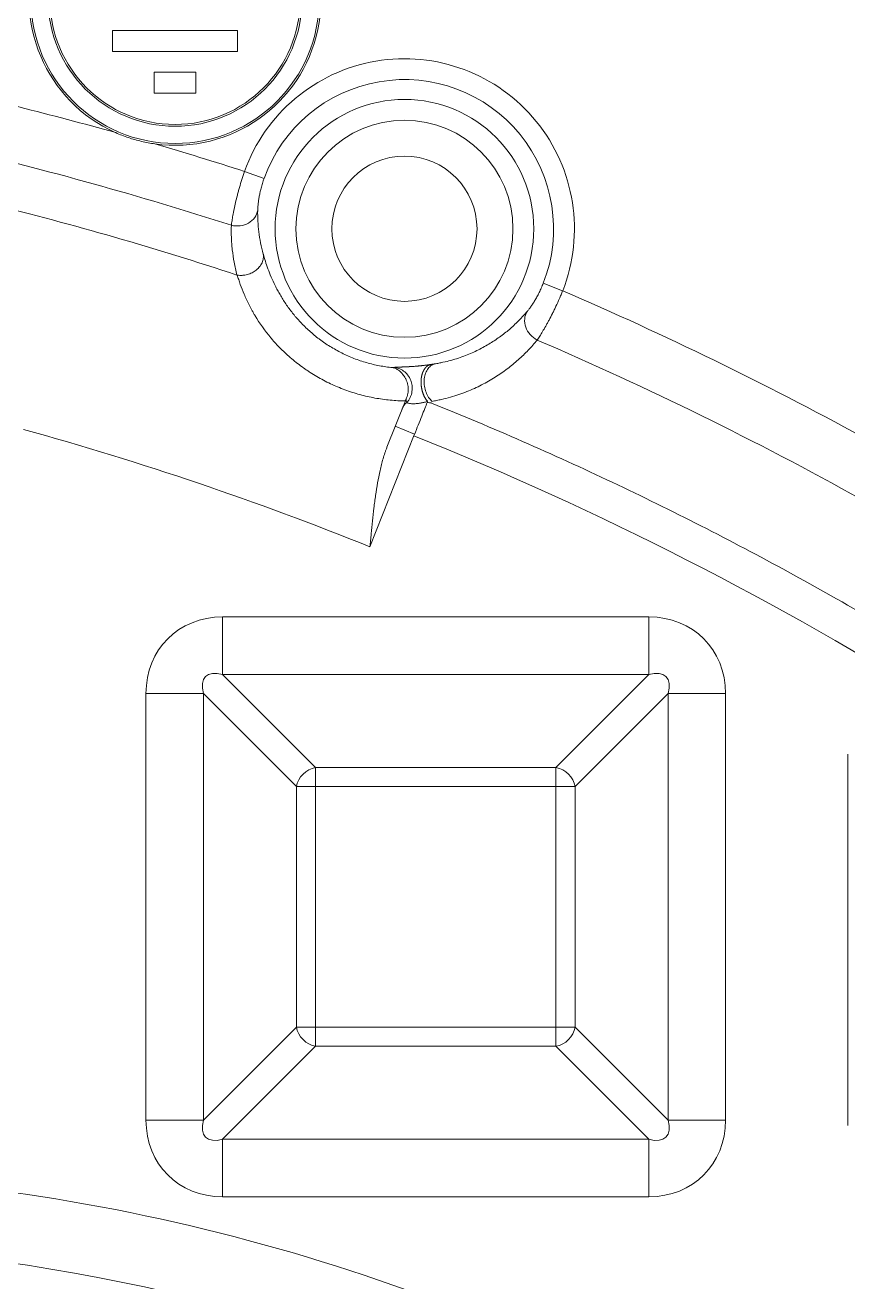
# Model space of a CAD drawing. Header units: millimetres. Extents: x 559 to 1112, y 323 to 643.
# Drawn here: x 740.17 to 760.02, y 542.37 to 572.67 of the extents above; entities that cross this region are included whole.
import ezdxf

# ---------------------------------------------------------------- set-up
doc = ezdxf.new("R2010")
doc.units = ezdxf.units.MM
doc.layers.add('core', color=7, linetype='Continuous', lineweight=20)

msp = doc.modelspace()

# ---------------------------------------------------------------- linework, layer by layer
at = {"layer": 'core', "lineweight": 13}
for p, q in [((745.301, 572.54), (742.283, 572.54)), ((742.283, 572.54), (742.283, 572.037)), ((745.301, 572.037), (745.301, 572.54)), ((742.283, 572.037), (745.301, 572.037)), ((744.295, 571.534), (743.289, 571.534)), ((743.289, 571.534), (743.289, 571.031)), ((744.295, 571.031), (744.295, 571.534)), ((743.289, 571.031), (744.295, 571.031)), ((745.939, 568.975), (745.466, 569.144)), ((753.141, 566.266), (752.674, 566.449)), ((749.346, 563.614), (748.902, 562.494)), ((749.102, 562.999), (749.57, 562.814)), ((749.562, 562.794), (748.493, 560.092)), ((755.22, 558.404), (744.939, 558.404)), ((744.939, 557.017), (744.939, 558.404)), ((755.22, 558.404), (755.22, 557.017)), ((744.939, 557.017), (755.22, 557.017)), ((744.939, 557.017), (747.182, 554.774)), ((752.977, 554.774), (755.22, 557.017)), ((743.09, 556.555), (743.09, 546.274)), ((743.09, 556.555), (744.477, 556.555)), ((744.477, 546.274), (744.477, 556.555)), ((746.72, 554.312), (744.477, 556.555)), ((755.683, 556.555), (753.439, 554.312)), ((755.683, 556.555), (757.069, 556.555)), ((755.683, 556.555), (755.683, 546.274)), ((757.069, 546.274), (757.069, 556.555)), ((760.021, 555.098), (760.021, 546.143)), ((747.182, 554.312), (747.182, 554.774)), ((752.977, 554.774), (747.182, 554.774)), ((752.977, 554.774), (752.977, 554.312)), ((746.72, 554.312), (747.182, 554.312)), ((746.72, 554.312), (746.72, 548.517)), ((747.182, 554.312), (752.977, 554.312)), ((747.182, 548.517), (747.182, 554.312)), ((752.977, 554.312), (752.977, 548.517)), ((752.977, 554.312), (753.439, 554.312)), ((753.439, 548.517), (753.439, 554.312)), ((744.477, 546.274), (746.72, 548.517)), ((747.182, 548.517), (746.72, 548.517)), ((752.977, 548.517), (747.182, 548.517)), ((747.182, 548.055), (747.182, 548.517)), ((753.439, 548.517), (752.977, 548.517)), ((752.977, 548.517), (752.977, 548.055)), ((753.439, 548.517), (755.683, 546.274)), ((747.182, 548.055), (744.939, 545.811)), ((747.182, 548.055), (752.977, 548.055)), ((755.22, 545.811), (752.977, 548.055)), ((744.477, 546.274), (743.09, 546.274)), ((757.069, 546.274), (755.683, 546.274)), ((744.939, 544.425), (744.939, 545.811)), ((755.22, 545.811), (744.939, 545.811)), ((755.22, 545.811), (755.22, 544.425)), ((744.939, 544.425), (755.22, 544.425))]:
    msp.add_line(p, q, dxfattribs=at)
for centre, radius in [((743.792, 573.295), 3.477), ((743.792, 573.295), 3.062), ((743.792, 573.295), 3.018), ((749.325, 567.762), 3.119), ((749.325, 567.762), 2.617), ((749.325, 567.762), 1.75)]:
    msp.add_circle(centre, radius, dxfattribs=at)
for centre, radius, start, end in [((719.145, 493.318), 100.6, 305.96599, 77.45703), ((719.145, 493.318), 100.175, 305.97379, 77.45703), ((719.145, 493.318), 99.403, 314.29502, 77.77562), ((719.145, 493.318), 99.011, 314.62948, 77.83606), ((719.145, 493.318), 99.101, 314.55525, 77.77562), ((743.792, 573.295), 3.521, 262.0329, 245.9878), ((749.325, 567.762), 4.099, 338.5926, 160.2953), ((719.145, 487.282), 85.99, 74.33779, 77.55592), ((749.325, 567.762), 3.597, 338.5926, 160.2953), ((719.145, 487.282), 84.657, 72.11111, 76.81814), ((719.145, 487.282), 85.99, 72.17585, 73.68293), ((719.145, 487.282), 83.558, 71.7701, 76.01446), ((719.145, 487.282), 85.99, 61.35618, 66.71206), ((719.145, 487.282), 84.657, 60.88088, 66.7768), ((719.145, 487.282), 78.503, 68.04691, 74.48902), ((719.145, 487.282), 81.386, 57.87274, 68.06002), ((733.229, 497.342), 47.654, 56.1016, 84.2531), ((733.229, 497.342), 45.96, 360, 90), ((733.229, 497.342), 45.336, 0, 90)]:
    msp.add_arc(centre, radius, start, end, dxfattribs=at)
for centre, major_axis, ratio, start_param, end_param in [((745.286, 568.269), (0.503, -0.015), 0.874881, 4.463989, 6.174917), ((752.702, 565.488), (-0.389, 0.319), 0.874881, 0.108268, 1.819197), ((749.733, 563.227), (0.468, -0.185), 0.882944, 2.692835, 3.141593), ((745.28, 556.214), (-1.665, 1.665), 0.854588, 5.576034, 6.990337), ((754.879, 556.214), (-1.665, -1.665), 0.854588, 2.434441, 3.848744), ((745.28, 556.214), (-0.753, 0.753), 0.472398, 5.576034, 6.990337), ((754.879, 556.214), (0.753, 0.753), 0.472398, 5.576034, 6.990337), ((747.182, 554.312), (-0.356, -0.356), 0.854588, 4.005238, 5.41954), ((752.977, 554.312), (-0.356, 0.356), 0.854588, 4.005238, 5.41954), ((747.182, 548.517), (0.356, -0.356), 0.854588, 4.005238, 5.41954), ((752.977, 548.517), (0.356, 0.356), 0.854588, 4.005238, 5.41954), ((745.28, 546.615), (-1.665, -1.665), 0.854588, 5.576034, 6.990337), ((745.28, 546.615), (0.753, 0.753), 0.472398, 2.434441, 3.848744), ((754.879, 546.615), (-1.665, 1.665), 0.854588, 2.434441, 3.848744), ((754.879, 546.615), (-0.753, 0.753), 0.472398, 2.434441, 3.848744)]:
    msp.add_ellipse(centre, major_axis=major_axis, ratio=ratio, start_param=start_param, end_param=end_param, dxfattribs=at)
for points in [[(743.304, 569.808), (743.196, 569.823), (742.98, 569.864), (742.664, 569.954), (742.459, 570.034), (742.359, 570.079)], [(745.285, 566.646), (745.287, 566.646), (745.29, 566.645), (745.292, 566.644)], [(749.037, 564.415), (749.047, 564.417), (749.058, 564.418), (749.071, 564.419)], [(749.375, 563.686), (749.364, 563.661), (749.355, 563.637), (749.346, 563.614)], [(749.977, 563.568), (749.943, 563.569), (749.907, 563.57), (749.872, 563.57)], [(798.639, 508.494), (798.229, 510.027), (797.322, 513.07), (795.7, 517.548), (793.821, 521.925), (791.693, 526.187), (789.321, 530.317), (786.715, 534.304), (783.882, 538.133), (780.832, 541.792), (777.576, 545.269), (774.125, 548.551), (770.489, 551.629), (766.682, 554.49), (762.715, 557.127), (758.602, 559.53), (754.358, 561.691), (751.449, 562.966), (749.978, 563.561)]]:
    msp.add_open_spline(points, degree=3, dxfattribs=at)
for points, knots in [([(745.466, 569.144), (745.455, 569.111), (745.444, 569.079), (745.423, 569.014), (745.412, 568.981), (745.382, 568.885), (745.362, 568.821), (745.335, 568.727), (745.327, 568.696), (745.31, 568.634), (745.302, 568.603), (745.278, 568.511), (745.263, 568.452), (745.237, 568.339), (745.225, 568.284), (745.212, 568.219), (745.209, 568.206), (745.204, 568.18), (745.197, 568.142), (745.19, 568.106), (745.178, 568.037), (745.171, 567.994), (745.162, 567.935), (745.159, 567.916), (745.154, 567.88), (745.152, 567.862), (745.15, 567.846)], [0, 0, 0, 0, 0.0625, 0.0625, 0.125, 0.125, 0.25, 0.25, 0.3125, 0.3125, 0.375, 0.375, 0.5, 0.5, 0.625, 0.625, 0.65625, 0.65625, 0.6875, 0.75, 0.75, 0.875, 0.875, 0.9375, 0.9375, 1, 1, 1, 1]), ([(745.939, 568.975), (745.932, 568.955), (745.925, 568.935), (745.912, 568.895), (745.906, 568.875), (745.887, 568.816), (745.876, 568.777), (745.861, 568.72), (745.854, 568.692), (745.847, 568.664), (745.843, 568.645), (745.841, 568.636), (745.831, 568.59), (745.824, 568.555), (745.812, 568.489), (745.807, 568.457), (745.801, 568.411), (745.799, 568.396), (745.796, 568.368), (745.794, 568.354), (745.79, 568.314), (745.788, 568.29), (745.786, 568.256), (745.786, 568.246), (745.785, 568.225), (745.785, 568.215), (745.784, 568.206)], [0, 0, 0, 0, 0.0625, 0.0625, 0.125, 0.125, 0.25, 0.25, 0.3125, 0.34375, 0.34375, 0.375, 0.375, 0.5, 0.5, 0.625, 0.625, 0.6875, 0.6875, 0.75, 0.75, 0.875, 0.875, 0.9375, 0.9375, 1, 1, 1, 1]), ([(745.784, 568.206), (745.783, 568.121), (745.784, 568.035), (745.794, 567.862), (745.801, 567.775), (745.823, 567.599), (745.837, 567.51), (745.873, 567.331), (745.895, 567.241), (745.92, 567.15)], [0, 0, 0, 0, 0.25, 0.25, 0.5, 0.5, 0.75, 0.75, 1, 1, 1, 1]), ([(745.15, 567.846), (745.147, 567.749), (745.147, 567.652), (745.152, 567.505), (745.155, 567.455), (745.162, 567.356), (745.167, 567.306), (745.183, 567.156), (745.198, 567.055), (745.235, 566.852), (745.258, 566.75), (745.285, 566.646)], [0, 0, 0, 0, 0.25, 0.25, 0.375, 0.375, 0.5, 0.5, 0.75, 0.75, 1, 1, 1, 1]), ([(745.292, 566.644), (745.332, 566.638), (745.372, 566.636), (745.423, 566.639), (745.433, 566.64), (745.453, 566.642), (745.464, 566.644), (745.494, 566.648), (745.534, 566.657), (745.573, 566.669), (745.612, 566.684), (745.631, 566.692), (745.685, 566.72), (745.719, 566.741), (745.758, 566.773), (745.765, 566.779), (745.78, 566.792), (745.801, 566.812), (745.833, 566.848), (745.854, 566.879), (745.874, 566.911), (745.882, 566.928), (745.897, 566.961), (745.903, 566.978), (745.911, 567.003), (745.913, 567.012), (745.917, 567.029), (745.918, 567.038), (745.922, 567.064), (745.923, 567.081), (745.924, 567.107), (745.923, 567.116), (745.922, 567.129), (745.922, 567.133), (745.921, 567.142), (745.921, 567.146), (745.92, 567.15)], [0, 0, 0, 0, 0.125, 0.125, 0.15625, 0.15625, 0.1875, 0.1875, 0.25, 0.3125, 0.3125, 0.375, 0.375, 0.5, 0.5, 0.53125, 0.53125, 0.5625, 0.625, 0.6875, 0.6875, 0.75, 0.75, 0.8125, 0.8125, 0.84375, 0.84375, 0.875, 0.875, 0.9375, 0.9375, 0.96875, 0.96875, 0.984375, 0.984375, 1, 1, 1, 1]), ([(745.92, 567.15), (745.935, 567.095), (745.951, 567.038), (745.988, 566.92), (746.009, 566.859), (746.055, 566.732), (746.081, 566.666), (746.138, 566.531), (746.17, 566.462), (746.214, 566.373), (746.224, 566.355), (746.242, 566.319), (746.271, 566.264), (746.301, 566.21), (746.366, 566.1), (746.412, 566.026), (746.513, 565.877), (746.568, 565.803), (746.642, 565.71), (746.657, 565.691), (746.688, 565.654), (746.735, 565.599), (746.784, 565.545), (746.885, 565.437), (746.956, 565.368), (747.106, 565.233), (747.185, 565.167), (747.289, 565.089), (747.31, 565.073), (747.353, 565.043), (747.375, 565.027), (747.44, 564.982), (747.485, 564.953), (747.621, 564.869), (747.714, 564.817), (747.859, 564.744), (747.908, 564.721), (748.007, 564.677), (748.057, 564.656), (748.158, 564.617), (748.209, 564.599), (748.31, 564.564), (748.362, 564.549), (748.515, 564.504), (748.619, 564.48), (748.827, 564.44), (748.931, 564.425), (749.037, 564.415)], [0, 0, 0, 0, 0.0625, 0.0625, 0.125, 0.125, 0.1875, 0.1875, 0.25, 0.25, 0.265625, 0.265625, 0.28125, 0.3125, 0.3125, 0.375, 0.375, 0.4375, 0.4375, 0.453125, 0.453125, 0.46875, 0.5, 0.5, 0.5625, 0.5625, 0.625, 0.625, 0.640625, 0.640625, 0.65625, 0.65625, 0.6875, 0.6875, 0.75, 0.75, 0.78125, 0.78125, 0.8125, 0.8125, 0.84375, 0.84375, 0.875, 0.875, 0.9375, 0.9375, 1, 1, 1, 1]), ([(745.292, 566.644), (745.303, 566.609), (745.314, 566.572), (745.338, 566.498), (745.351, 566.46), (745.392, 566.344), (745.423, 566.264), (745.493, 566.1), (745.532, 566.015), (745.598, 565.885), (745.621, 565.841), (745.658, 565.775), (745.67, 565.753), (745.696, 565.708), (745.709, 565.686), (745.83, 565.485), (745.956, 565.305), (746.124, 565.107), (746.142, 565.085), (746.181, 565.041), (746.239, 564.976), (746.3, 564.912), (746.425, 564.787), (746.513, 564.706), (746.697, 564.55), (746.793, 564.476), (746.92, 564.386), (746.945, 564.369), (746.997, 564.334), (747.023, 564.317), (747.101, 564.266), (747.154, 564.233), (747.316, 564.139), (747.427, 564.08), (747.597, 564), (747.655, 563.974), (747.771, 563.925), (747.83, 563.902), (748.008, 563.836), (748.127, 563.798), (748.368, 563.732), (748.489, 563.704), (748.673, 563.671), (748.734, 563.661), (748.857, 563.644), (748.919, 563.636), (749.104, 563.619), (749.226, 563.613), (749.346, 563.612)], [0, 0, 0, 0, 0.03125, 0.03125, 0.0625, 0.0625, 0.125, 0.125, 0.1875, 0.1875, 0.21875, 0.21875, 0.234375, 0.234375, 0.25, 0.25, 0.375, 0.375, 0.390625, 0.390625, 0.40625, 0.4375, 0.4375, 0.5, 0.5, 0.5625, 0.5625, 0.578125, 0.578125, 0.59375, 0.59375, 0.625, 0.625, 0.6875, 0.6875, 0.71875, 0.71875, 0.75, 0.75, 0.8125, 0.8125, 0.875, 0.875, 0.90625, 0.90625, 0.9375, 0.9375, 1, 1, 1, 1]), ([(752.285, 565.768), (752.291, 565.775), (752.297, 565.783), (752.31, 565.799), (752.317, 565.807), (752.338, 565.834), (752.352, 565.854), (752.383, 565.897), (752.399, 565.921), (752.424, 565.959), (752.433, 565.972), (752.45, 566), (752.459, 566.014), (752.485, 566.058), (752.503, 566.088), (752.529, 566.137), (752.538, 566.154), (752.556, 566.188), (752.565, 566.206), (752.592, 566.259), (752.609, 566.296), (752.634, 566.352), (752.642, 566.371), (752.658, 566.41), (752.666, 566.429), (752.674, 566.449)], [0, 0, 0, 0, 0.0625, 0.0625, 0.125, 0.125, 0.25, 0.25, 0.375, 0.375, 0.4375, 0.4375, 0.5, 0.5, 0.625, 0.625, 0.6875, 0.6875, 0.75, 0.75, 0.875, 0.875, 0.9375, 0.9375, 1, 1, 1, 1]), ([(752.527, 565.08), (752.536, 565.093), (752.546, 565.108), (752.566, 565.138), (752.576, 565.155), (752.609, 565.206), (752.631, 565.243), (752.68, 565.323), (752.705, 565.366), (752.738, 565.425), (752.745, 565.436), (752.758, 565.46), (752.778, 565.497), (752.799, 565.535), (752.84, 565.612), (752.867, 565.665), (752.909, 565.749), (752.923, 565.777), (752.945, 565.821), (752.952, 565.836), (752.966, 565.865), (752.973, 565.88), (753.008, 565.955), (753.035, 566.015), (753.076, 566.108), (753.089, 566.139), (753.115, 566.202), (753.128, 566.234), (753.141, 566.266)], [0, 0, 0, 0, 0.0625, 0.0625, 0.125, 0.125, 0.25, 0.25, 0.375, 0.375, 0.40625, 0.40625, 0.4375, 0.5, 0.5, 0.625, 0.625, 0.6875, 0.6875, 0.71875, 0.71875, 0.75, 0.75, 0.875, 0.875, 0.9375, 0.9375, 1, 1, 1, 1]), ([(750.05, 564.503), (750.085, 564.509), (750.12, 564.515), (750.188, 564.528), (750.221, 564.535), (750.32, 564.557), (750.384, 564.573), (750.569, 564.624), (750.685, 564.663), (750.905, 564.748), (751.009, 564.794), (751.208, 564.893), (751.302, 564.946), (751.483, 565.056), (751.569, 565.114), (751.732, 565.234), (751.809, 565.296), (751.957, 565.425), (752.027, 565.491), (752.161, 565.627), (752.225, 565.697), (752.285, 565.768)], [0, 0, 0, 0, 0.03125, 0.03125, 0.0625, 0.0625, 0.125, 0.125, 0.25, 0.25, 0.375, 0.375, 0.5, 0.5, 0.625, 0.625, 0.75, 0.75, 0.875, 0.875, 1, 1, 1, 1]), ([(749.987, 563.6), (750.027, 563.607), (750.066, 563.614), (750.142, 563.63), (750.18, 563.638), (750.291, 563.663), (750.363, 563.682), (750.573, 563.742), (750.704, 563.787), (750.954, 563.886), (751.073, 563.94), (751.299, 564.056), (751.407, 564.118), (751.613, 564.247), (751.711, 564.315), (751.897, 564.455), (751.985, 564.528), (752.154, 564.678), (752.234, 564.755), (752.386, 564.914), (752.458, 564.996), (752.527, 565.08)], [0, 0, 0, 0, 0.03125, 0.03125, 0.0625, 0.0625, 0.125, 0.125, 0.25, 0.25, 0.375, 0.375, 0.5, 0.5, 0.625, 0.625, 0.75, 0.75, 0.875, 0.875, 1, 1, 1, 1]), ([(749.325, 564.432), (749.329, 564.432), (749.336, 564.432), (749.347, 564.433), (749.358, 564.433), (749.369, 564.434), (749.38, 564.434), (749.392, 564.435), (749.403, 564.435), (749.414, 564.436), (749.425, 564.436), (749.436, 564.437), (749.447, 564.438), (749.458, 564.438), (749.469, 564.439), (749.489, 564.44), (749.52, 564.442), (749.56, 564.445), (749.602, 564.448), (749.637, 564.452), (749.667, 564.454), (749.69, 564.457), (749.713, 564.459), (749.736, 564.461), (749.759, 564.464), (749.781, 564.466), (749.803, 564.469), (749.825, 564.472), (749.846, 564.474), (749.867, 564.477), (749.888, 564.48), (749.909, 564.482), (749.929, 564.485), (749.942, 564.487), (749.949, 564.488)], [0, 0, 0, 0, 0.019822, 0.03936, 0.058625, 0.077624, 0.096368, 0.114865, 0.133128, 0.151165, 0.168989, 0.186611, 0.204042, 0.221295, 0.238384, 0.25532, 0.314732, 0.374309, 0.434658, 0.496358, 0.53103, 0.565573, 0.600071, 0.634609, 0.669273, 0.704146, 0.73931, 0.774846, 0.810832, 0.847341, 0.884446, 0.922215, 0.960713, 1, 1, 1, 1]), ([(749.949, 564.488), (749.947, 564.487), (749.942, 564.486), (749.936, 564.484), (749.929, 564.482), (749.923, 564.479), (749.916, 564.476), (749.91, 564.473), (749.904, 564.47), (749.898, 564.467), (749.892, 564.463), (749.886, 564.46), (749.881, 564.456), (749.875, 564.452), (749.87, 564.448), (749.864, 564.443), (749.859, 564.439), (749.854, 564.434), (749.849, 564.43), (749.844, 564.425), (749.839, 564.42), (749.835, 564.414), (749.83, 564.409), (749.826, 564.404), (749.821, 564.398), (749.817, 564.393), (749.813, 564.387), (749.809, 564.381), (749.805, 564.375), (749.801, 564.37), (749.797, 564.364), (749.794, 564.357), (749.79, 564.351), (749.787, 564.345), (749.784, 564.339), (749.78, 564.332), (749.777, 564.326), (749.774, 564.32), (749.772, 564.313), (749.769, 564.307), (749.766, 564.3), (749.764, 564.294), (749.761, 564.287), (749.759, 564.28), (749.757, 564.274), (749.754, 564.267), (749.752, 564.26), (749.75, 564.254), (749.748, 564.247), (749.747, 564.24), (749.745, 564.234), (749.743, 564.227), (749.742, 564.22), (749.74, 564.214), (749.739, 564.207), (749.737, 564.201), (749.736, 564.194), (749.735, 564.187), (749.734, 564.181), (749.733, 564.174), (749.732, 564.168), (749.731, 564.162), (749.73, 564.155), (749.73, 564.149), (749.729, 564.142), (749.728, 564.136), (749.728, 564.13), (749.727, 564.119), (749.726, 564.105), (749.725, 564.085), (749.725, 564.066), (749.725, 564.047), (749.726, 564.027), (749.727, 564.007), (749.728, 563.987), (749.731, 563.968), (749.733, 563.948), (749.736, 563.928), (749.74, 563.908), (749.744, 563.888), (749.749, 563.869), (749.754, 563.849), (749.76, 563.83), (749.766, 563.811), (749.772, 563.793), (749.779, 563.774), (749.787, 563.756), (749.794, 563.738), (749.803, 563.721), (749.812, 563.704), (749.821, 563.687), (749.83, 563.671), (749.84, 563.656), (749.85, 563.641), (749.861, 563.626), (749.872, 563.612), (749.879, 563.604), (749.883, 563.599)], [0, 0, 0, 0, 0.009447, 0.018834, 0.028162, 0.037429, 0.046636, 0.055783, 0.064871, 0.073898, 0.082866, 0.091773, 0.100621, 0.109409, 0.118136, 0.126804, 0.135412, 0.14396, 0.152448, 0.160876, 0.169244, 0.177552, 0.1858, 0.193989, 0.202117, 0.210185, 0.218194, 0.226142, 0.234031, 0.24186, 0.249629, 0.257337, 0.264986, 0.272575, 0.280105, 0.287574, 0.294983, 0.302332, 0.309622, 0.316852, 0.324021, 0.331131, 0.338181, 0.345171, 0.352101, 0.358971, 0.365782, 0.372532, 0.379223, 0.385853, 0.392424, 0.398935, 0.405386, 0.411778, 0.418109, 0.42438, 0.430592, 0.436744, 0.442836, 0.448868, 0.45484, 0.460753, 0.466605, 0.472398, 0.478131, 0.483804, 0.489418, 0.494971, 0.511775, 0.528621, 0.54551, 0.562442, 0.579418, 0.596437, 0.613499, 0.630604, 0.647753, 0.664946, 0.682182, 0.699462, 0.716786, 0.734154, 0.751566, 0.769022, 0.786522, 0.804067, 0.821656, 0.839289, 0.856967, 0.874689, 0.892456, 0.910268, 0.928124, 0.946026, 0.963972, 0.981963, 1, 1, 1, 1]), ([(750.05, 564.503), (750.016, 564.494), (749.984, 564.477), (749.926, 564.431), (749.9, 564.402), (749.856, 564.333), (749.838, 564.293), (749.812, 564.206), (749.804, 564.159), (749.798, 564.063), (749.8, 564.013), (749.815, 563.915), (749.827, 563.867), (749.862, 563.776), (749.883, 563.733), (749.934, 563.657), (749.963, 563.624), (749.994, 563.597)], [0, 0, 0, 0, 0.125, 0.125, 0.25, 0.25, 0.375, 0.375, 0.5, 0.5, 0.625, 0.625, 0.75, 0.75, 0.875, 0.875, 1, 1, 1, 1]), ([(749.949, 564.488), (749.953, 564.489), (749.962, 564.49), (749.975, 564.492), (749.988, 564.494), (750.001, 564.496), (750.013, 564.498), (750.026, 564.5), (750.038, 564.501), (750.046, 564.503), (750.05, 564.503)], [0, 0, 0, 0, 0.124565, 0.249207, 0.37395, 0.498817, 0.623832, 0.749019, 0.8744, 1, 1, 1, 1]), ([(749.037, 564.415), (749.049, 564.413), (749.062, 564.41), (749.086, 564.402), (749.099, 564.397), (749.124, 564.386), (749.136, 564.38), (749.16, 564.366), (749.172, 564.358), (749.208, 564.332), (749.231, 564.311), (749.26, 564.282), (749.265, 564.275), (749.277, 564.263), (749.282, 564.256), (749.299, 564.235), (749.309, 564.22), (749.33, 564.189), (749.34, 564.173), (749.354, 564.146), (749.359, 564.137), (749.367, 564.118), (749.372, 564.108), (749.384, 564.078), (749.391, 564.057), (749.4, 564.023), (749.403, 564.012), (749.408, 563.988), (749.412, 563.965), (749.415, 563.94), (749.416, 563.916), (749.417, 563.903), (749.417, 563.866), (749.415, 563.842), (749.41, 563.806), (749.408, 563.794), (749.403, 563.771), (749.401, 563.76), (749.391, 563.727), (749.384, 563.706), (749.375, 563.686)], [0, 0, 0, 0, 0.0625, 0.0625, 0.125, 0.125, 0.1875, 0.1875, 0.25, 0.25, 0.375, 0.375, 0.40625, 0.40625, 0.4375, 0.4375, 0.5, 0.5, 0.5625, 0.5625, 0.59375, 0.59375, 0.625, 0.625, 0.6875, 0.6875, 0.71875, 0.71875, 0.75, 0.78125, 0.78125, 0.8125, 0.8125, 0.875, 0.875, 0.90625, 0.90625, 0.9375, 0.9375, 1, 1, 1, 1]), ([(749.071, 564.419), (749.072, 564.42), (749.075, 564.42), (749.08, 564.42), (749.085, 564.421), (749.09, 564.421), (749.096, 564.422), (749.101, 564.422), (749.107, 564.423), (749.113, 564.423), (749.12, 564.424), (749.126, 564.424), (749.133, 564.424), (749.14, 564.425), (749.148, 564.425), (749.155, 564.425), (749.163, 564.426), (749.173, 564.426), (749.185, 564.427), (749.198, 564.427), (749.213, 564.428), (749.228, 564.428), (749.243, 564.429), (749.258, 564.429), (749.274, 564.43), (749.291, 564.43), (749.308, 564.431), (749.319, 564.432), (749.325, 564.432)], [0, 0, 0, 0, 0.034114, 0.068003, 0.101676, 0.135142, 0.168409, 0.201488, 0.234387, 0.267116, 0.299685, 0.332104, 0.364382, 0.396531, 0.428559, 0.460478, 0.492297, 0.524028, 0.575474, 0.625903, 0.675372, 0.723936, 0.771659, 0.818603, 0.864837, 0.910431, 0.95546, 1, 1, 1, 1]), ([(749.071, 564.419), (749.119, 564.415), (749.167, 564.403), (749.255, 564.364), (749.296, 564.339), (749.366, 564.28), (749.395, 564.247), (749.425, 564.203), (749.431, 564.195), (749.441, 564.177), (749.446, 564.169), (749.46, 564.142), (749.468, 564.125), (749.483, 564.087), (749.489, 564.067), (749.5, 564.026), (749.504, 564.004), (749.51, 563.959), (749.512, 563.936), (749.511, 563.889), (749.51, 563.865), (749.503, 563.816), (749.498, 563.792), (749.484, 563.744), (749.475, 563.721), (749.454, 563.675), (749.442, 563.653), (749.414, 563.611), (749.399, 563.591), (749.383, 563.573)], [0, 0, 0, 0, 0.125, 0.125, 0.25, 0.25, 0.375, 0.375, 0.40625, 0.40625, 0.4375, 0.4375, 0.5, 0.5, 0.5625, 0.5625, 0.625, 0.625, 0.6875, 0.6875, 0.75, 0.75, 0.8125, 0.8125, 0.875, 0.875, 0.9375, 0.9375, 1, 1, 1, 1]), ([(749.383, 563.573), (749.378, 563.582), (749.374, 563.592), (749.369, 563.611), (749.368, 563.62), (749.366, 563.649), (749.369, 563.668), (749.375, 563.686)], [0, 0, 0, 0, 0.25, 0.25, 0.5, 0.5, 1, 1, 1, 1]), ([(749.383, 563.573), (749.389, 563.569), (749.396, 563.565), (749.416, 563.557), (749.428, 563.554), (749.457, 563.548), (749.475, 563.546), (749.516, 563.543), (749.539, 563.543), (749.577, 563.545), (749.59, 563.545), (749.617, 563.548), (749.645, 563.55), (749.674, 563.554), (749.702, 563.558), (749.716, 563.561), (749.758, 563.568), (749.786, 563.574), (749.837, 563.586), (749.861, 563.592), (749.883, 563.599)], [0, 0, 0, 0, 0.125, 0.125, 0.25, 0.25, 0.375, 0.375, 0.5, 0.5, 0.5625, 0.5625, 0.625, 0.6875, 0.6875, 0.75, 0.75, 0.875, 0.875, 1, 1, 1, 1]), ([(749.872, 563.57), (749.856, 563.53), (749.836, 563.481), (749.793, 563.371), (749.768, 563.309), (749.715, 563.176), (749.686, 563.105), (749.627, 562.957), (749.597, 562.881), (749.566, 562.804)], [0, 0, 0, 0, 0.25, 0.25, 0.5, 0.5, 0.75, 0.75, 1, 1, 1, 1]), ([(748.493, 560.092), (748.496, 560.119), (748.498, 560.145), (748.503, 560.197), (748.51, 560.275), (748.528, 560.458), (748.543, 560.614), (748.565, 560.821), (748.576, 560.925), (748.595, 561.079), (748.601, 561.131), (748.615, 561.233), (748.622, 561.284), (748.643, 561.436), (748.659, 561.537), (748.694, 561.735), (748.714, 561.834), (748.757, 562.028), (748.781, 562.123), (748.822, 562.264), (748.837, 562.311), (748.86, 562.38), (748.868, 562.403), (748.885, 562.449), (748.894, 562.471), (748.902, 562.494)], [0, 0, 0, 0, 0.03125, 0.03125, 0.0625, 0.125, 0.25, 0.25, 0.375, 0.375, 0.4375, 0.4375, 0.5, 0.5, 0.625, 0.625, 0.75, 0.75, 0.875, 0.875, 0.9375, 0.9375, 0.96875, 0.96875, 1, 1, 1, 1])]:
    msp.add_open_spline(points, degree=3, knots=knots, dxfattribs=at)

doc.saveas('drawing.dxf')
